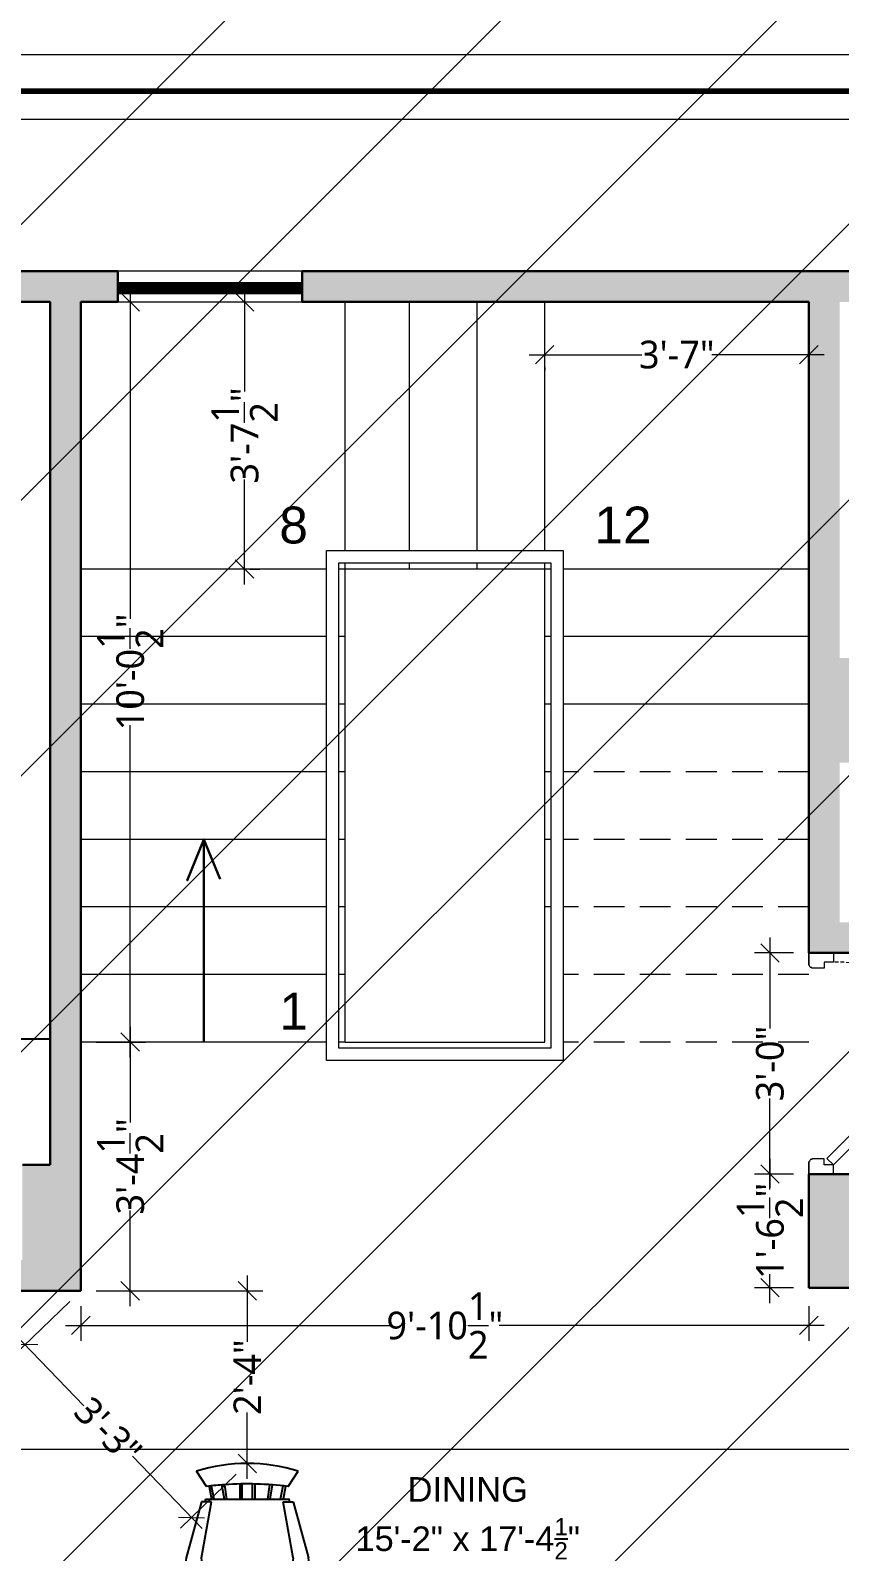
# Model space of a CAD drawing. Header units: inches. Extents: x -179 to 4134, y -2155 to 815.
# Drawn here: x 367 to 498.8, y 418.8 to 666.5 of the extents above; entities that cross this region are included whole.
import ezdxf

# ---------------------------------------------------------------- set-up
doc = ezdxf.new("R2010")
doc.units = ezdxf.units.IN
doc.header["$LTSCALE"] = 5
doc.linetypes.add('DASHED', pattern=[0.75, 0.5, -0.25])
doc.linetypes.add('HIDDEN', pattern=[0.375, 0.25, -0.125])
for name, color, linetype, lineweight in [('DIM', 5, 'Continuous', 9), ('doors', 24, 'Continuous', 9), ('STEP', 25, 'Continuous', 15), ('text', 7, 'Continuous', 5), ('title', 7, 'Continuous', 5), ('wall', 7, 'Continuous', 30), ('wall hatch', 252, 'Continuous', 5), ('window', 162, 'Continuous', 9)]:
    doc.layers.add(name, color=color, linetype=linetype, lineweight=lineweight)
doc.layers.add('FURNITURE', color=8, linetype='Continuous')
doc.styles.add('irfan', font='trebuc.ttf')
doc.styles.add('KARUN', font='arial.ttf')
doc.dimstyles.new('IRFAN', dxfattribs={"dimtxt": 4.5, "dimasz": 3, "dimexe": 2.5, "dimexo": 2.5, "dimgap": 0.09, "dimtad": 0, "dimdec": 1, "dimzin": 3, "dimdsep": 46, "dimlunit": 4, "dimtxsty": 'irfan', "dimblk": 'OBLIQUE', "dimcen": 2, "dimdle": 2.5, "dimclrd": 251, "dimclre": 251, "dimclrt": 7, "dimadec": 0, "dimazin": 0, "dimtm": 1e-09, "dimtfac": 1, "dimtdec": 1, "dimtofl": 0, "dimtmove": 0, "dimatfit": 3, "dimfxl": 2, "dimtolj": 1, "dimtzin": 0, "dimlwd": 0, "dimlwe": -1, "dimarcsym": 0})

# ---------------------------------------------------------------- blocks, each defined once
blk = doc.blocks.new('d2')
at = {"layer": 'doors'}
blk.add_lwpolyline([(-25.9, 26.27), (-2.56, 2.94), (-1.5, 4), (-24.84, 27.34), (-25.9, 26.27)], dxfattribs=at)
blk.add_lwpolyline([(-36, 0), (-34, 0), (-36, 0), (-36, 4), (-34.5, 4), (-34.5, 2.5), (-33.5, 2.5), (-33.5, 0.5), (-33.62, 0.5), (-33.62, 0.38, -0.414214), (-33.88, 0.12), (-34, 0.12), (-34, 0)], format="xyb", dxfattribs=at)
blk.add_lwpolyline([(0, 4), (-1.5, 4), (-1.5, 2.5), (-2.5, 2.5), (-2.5, 0.5), (-2.38, 0.5), (-2.38, 0.38, 0.414214), (-2.12, 0.12), (-2, 0.12), (-2, 0), (0, 0), (-2, 0), (0, 0), (0, 4)], format="xyb", close=True, dxfattribs=at)
at = {"layer": 'doors', "color": 144, "linetype": 'HIDDEN', "ltscale": 0.5}
blk.add_arc((-1.5, 4), 33.03, 120, 182.6026, dxfattribs=at)
blk = doc.blocks.new('door')
at = {"layer": 'doors', "linetype": 'Continuous'}
blk.add_line((0, 0), (0, 0), dxfattribs=at)
at = {"layer": 'doors', "xscale": -1.166666666666717, "yscale": 1.166666666666717, "zscale": 1.166666666666717, "rotation": 270}
blk.add_blockref('d2', (0, 0), dxfattribs=at)
blk = doc.blocks.new('_Oblique')
at = {"color": 0, "linetype": 'ByBlock', "lineweight": -2}
blk.add_line((-0.5, -0.5), (0.5, 0.5), dxfattribs=at)
blk = doc.blocks.new('*D19')
at = {"layer": 'Defpoints', "color": 0, "ltscale": 0.25, "transparency": 16777216}
for p in [(375.25, 461.3), (493.75, 461.3), (493.75, 455.66)]:
    blk.add_point(p, dxfattribs=at)
at = {"layer": 'DIM', "color": 1, "ltscale": 0.25, "transparency": 16777216}
for p, q in [((375.25, 458.8), (375.25, 453.16)), ((493.75, 458.8), (493.75, 453.16))]:
    blk.add_line(p, q, dxfattribs=at)
at = {"layer": 'DIM', "color": 251, "lineweight": 0, "ltscale": 0.25, "transparency": 16777216}
for p, q in [((372.75, 455.66), (425.65, 455.66)), ((496.25, 455.66), (443.35, 455.66))]:
    blk.add_line(p, q, dxfattribs=at)
at = {"layer": 'DIM', "color": 251, "lineweight": 0, "ltscale": 0.25, "transparency": 16777216, "xscale": 3, "yscale": 3, "zscale": 3, "rotation": 180}
blk.add_blockref('_Oblique', (375.25, 455.66), dxfattribs=at)
at = {"layer": 'DIM', "color": 251, "lineweight": 0, "ltscale": 0.25, "transparency": 16777216, "xscale": 3, "yscale": 3, "zscale": 3}
blk.add_blockref('_Oblique', (493.75, 455.66), dxfattribs=at)
at = {"layer": 'DIM', "color": 1, "ltscale": 0.25, "transparency": 16777216, "insert": (434.5, 455.66), "char_height": 4.5, "attachment_point": 5, "style": 'irfan'}
blk.add_mtext('\\A1;9\'-10{\\H1x;\\S1/2;}"', dxfattribs=at)
blk = doc.blocks.new('*D20')
at = {"layer": 'Defpoints', "color": 0, "ltscale": 0.25, "transparency": 16777216}
for p in [(450.75, 614.14), (493.75, 614.14), (493.75, 613.7)]:
    blk.add_point(p, dxfattribs=at)
at = {"layer": 'DIM', "color": 251, "lineweight": 0, "ltscale": 0.25, "transparency": 16777216}
for p, q in [((448.25, 613.7), (466.55, 613.7)), ((496.25, 613.7), (477.95, 613.7))]:
    blk.add_line(p, q, dxfattribs=at)
at = {"layer": 'DIM', "color": 1, "ltscale": 0.25, "transparency": 16777216}
for p, q in [((450.75, 611.64), (450.75, 611.2)), ((493.75, 611.64), (493.75, 611.2))]:
    blk.add_line(p, q, dxfattribs=at)
at = {"layer": 'DIM', "color": 251, "lineweight": 0, "ltscale": 0.25, "transparency": 16777216, "xscale": 3, "yscale": 3, "zscale": 3, "rotation": 180}
blk.add_blockref('_Oblique', (450.75, 613.7), dxfattribs=at)
at = {"layer": 'DIM', "color": 251, "lineweight": 0, "ltscale": 0.25, "transparency": 16777216, "xscale": 3, "yscale": 3, "zscale": 3}
blk.add_blockref('_Oblique', (493.75, 613.7), dxfattribs=at)
at = {"layer": 'DIM', "color": 1, "ltscale": 0.25, "transparency": 16777216, "insert": (472.25, 613.7), "char_height": 4.5, "attachment_point": 5, "style": 'irfan'}
blk.add_mtext('\\A1;3\'-7"', dxfattribs=at)
blk = doc.blocks.new('*D21')
at = {"layer": 'Defpoints', "color": 0, "ltscale": 0.25, "transparency": 16777216}
for p in [(400.25, 622.3), (400.25, 578.8), (401.89, 578.8)]:
    blk.add_point(p, dxfattribs=at)
at = {"layer": 'DIM', "color": 251, "lineweight": 0, "ltscale": 0.25, "transparency": 16777216}
for p, q in [((401.89, 624.8), (401.89, 607.72)), ((401.89, 576.3), (401.89, 593.37))]:
    blk.add_line(p, q, dxfattribs=at)
at = {"layer": 'DIM', "color": 1, "ltscale": 0.25, "transparency": 16777216}
for p, q in [((402.75, 622.3), (404.39, 622.3)), ((402.75, 578.8), (404.39, 578.8))]:
    blk.add_line(p, q, dxfattribs=at)
at = {"layer": 'DIM', "color": 251, "lineweight": 0, "ltscale": 0.25, "transparency": 16777216, "xscale": 3, "yscale": 3, "zscale": 3}
for p, rotation in [((401.89, 622.3), 90), ((401.89, 578.8), 270)]:
    blk.add_blockref('_Oblique', p, dxfattribs=dict(at, rotation=rotation))
at = {"layer": 'DIM', "color": 1, "ltscale": 0.25, "transparency": 16777216, "insert": (401.89, 600.55), "char_height": 4.5, "attachment_point": 5, "rotation": 90, "style": 'irfan'}
blk.add_mtext('\\A1;3\'-7{\\H1x;\\S1/2;}"', dxfattribs=at)
blk = doc.blocks.new('*D25')
at = {"layer": 'Defpoints', "color": 0, "ltscale": 0.25, "transparency": 16777216}
for p in [(375.25, 501.8), (383.28, 501.8), (375.25, 461.3)]:
    blk.add_point(p, dxfattribs=at)
at = {"layer": 'DIM', "color": 251, "lineweight": 0, "ltscale": 0.25, "transparency": 16777216}
for p, q in [((383.28, 504.3), (383.28, 488.72)), ((383.28, 458.8), (383.28, 474.37))]:
    blk.add_line(p, q, dxfattribs=at)
at = {"layer": 'DIM', "color": 1, "ltscale": 0.25, "transparency": 16777216}
for p, q in [((377.75, 501.8), (385.78, 501.8)), ((377.75, 461.3), (385.78, 461.3))]:
    blk.add_line(p, q, dxfattribs=at)
at = {"layer": 'DIM', "color": 251, "lineweight": 0, "ltscale": 0.25, "transparency": 16777216, "xscale": 3, "yscale": 3, "zscale": 3}
for p, rotation in [((383.28, 501.8), 90), ((383.28, 461.3), 270)]:
    blk.add_blockref('_Oblique', p, dxfattribs=dict(at, rotation=rotation))
at = {"layer": 'DIM', "color": 1, "ltscale": 0.25, "transparency": 16777216, "insert": (383.28, 481.55), "char_height": 4.5, "attachment_point": 5, "rotation": 90, "style": 'irfan'}
blk.add_mtext('\\A1;3\'-4{\\H1x;\\S1/2;}"', dxfattribs=at)
blk = doc.blocks.new('*D26')
at = {"layer": 'Defpoints', "color": 0, "ltscale": 0.25, "transparency": 16777216}
for p in [(380.15, 622.3), (383.28, 622.3), (375.25, 501.8)]:
    blk.add_point(p, dxfattribs=at)
at = {"layer": 'DIM', "color": 251, "lineweight": 0, "ltscale": 0.25, "transparency": 16777216}
for p, q in [((383.28, 624.8), (383.28, 570.71)), ((383.28, 499.3), (383.28, 553.38))]:
    blk.add_line(p, q, dxfattribs=at)
at = {"layer": 'DIM', "color": 1, "ltscale": 0.25, "transparency": 16777216}
for p, q in [((382.65, 622.3), (385.78, 622.3)), ((377.75, 501.8), (385.78, 501.8))]:
    blk.add_line(p, q, dxfattribs=at)
at = {"layer": 'DIM', "color": 251, "lineweight": 0, "ltscale": 0.25, "transparency": 16777216, "xscale": 3, "yscale": 3, "zscale": 3}
for p, rotation in [((383.28, 622.3), 90), ((383.28, 501.8), 270)]:
    blk.add_blockref('_Oblique', p, dxfattribs=dict(at, rotation=rotation))
at = {"layer": 'DIM', "color": 1, "ltscale": 0.25, "transparency": 16777216, "insert": (383.28, 562.05), "char_height": 4.5, "attachment_point": 5, "rotation": 90, "style": 'irfan'}
blk.add_mtext('\\A1;10\'-0{\\H1x;\\S1/2;}"', dxfattribs=at)
blk = doc.blocks.new('*D40')
at = {"layer": 'Defpoints', "color": 0, "ltscale": 0.25, "transparency": 16777216}
for p in [(487.42, 480.3), (493.75, 480.3), (493.75, 461.8)]:
    blk.add_point(p, dxfattribs=at)
at = {"layer": 'DIM', "color": 251, "lineweight": 0, "ltscale": 0.25, "transparency": 16777216}
for p, q in [((487.42, 482.8), (487.42, 478.08)), ((487.42, 459.3), (487.42, 464.01))]:
    blk.add_line(p, q, dxfattribs=at)
at = {"layer": 'DIM', "color": 1, "ltscale": 0.25, "transparency": 16777216}
for p, q in [((491.25, 480.3), (484.92, 480.3)), ((491.25, 461.8), (484.92, 461.8))]:
    blk.add_line(p, q, dxfattribs=at)
at = {"layer": 'DIM', "color": 251, "lineweight": 0, "ltscale": 0.25, "transparency": 16777216, "xscale": 3, "yscale": 3, "zscale": 3}
for p, rotation in [((487.42, 480.3), 90), ((487.42, 461.8), 270)]:
    blk.add_blockref('_Oblique', p, dxfattribs=dict(at, rotation=rotation))
at = {"layer": 'DIM', "color": 1, "ltscale": 0.25, "transparency": 16777216, "insert": (487.42, 471.05), "char_height": 4.5, "attachment_point": 5, "rotation": 90, "style": 'irfan'}
blk.add_mtext('\\A1;1\'-6{\\H1x;\\S1/2;}"', dxfattribs=at)
blk = doc.blocks.new('*D41')
at = {"layer": 'Defpoints', "color": 0, "ltscale": 0.25, "transparency": 16777216}
for p in [(487.42, 516.3), (493.75, 516.3), (493.75, 480.3)]:
    blk.add_point(p, dxfattribs=at)
at = {"layer": 'DIM', "color": 251, "lineweight": 0, "ltscale": 0.25, "transparency": 16777216}
for p, q in [((487.42, 518.8), (487.42, 504)), ((487.42, 477.8), (487.42, 492.59))]:
    blk.add_line(p, q, dxfattribs=at)
at = {"layer": 'DIM', "color": 1, "ltscale": 0.25, "transparency": 16777216}
for p, q in [((491.25, 516.3), (484.92, 516.3)), ((491.25, 480.3), (484.92, 480.3))]:
    blk.add_line(p, q, dxfattribs=at)
at = {"layer": 'DIM', "color": 251, "lineweight": 0, "ltscale": 0.25, "transparency": 16777216, "xscale": 3, "yscale": 3, "zscale": 3}
for p, rotation in [((487.42, 516.3), 90), ((487.42, 480.3), 270)]:
    blk.add_blockref('_Oblique', p, dxfattribs=dict(at, rotation=rotation))
at = {"layer": 'DIM', "color": 1, "ltscale": 0.25, "transparency": 16777216, "insert": (487.42, 498.3), "char_height": 4.5, "attachment_point": 5, "rotation": 90, "style": 'irfan'}
blk.add_mtext('\\A1;3\'-0"', dxfattribs=at)
blk = doc.blocks.new('*D48')
at = {"layer": 'Defpoints', "color": 0, "ltscale": 0.25, "transparency": 16777216}
for p in [(322.25, 435.53), (322.25, 422.18), (717.25, 422.18)]:
    blk.add_point(p, dxfattribs=at)
at = {"layer": 'DIM', "color": 1, "ltscale": 0.25, "transparency": 16777216}
for p, q in [((322.25, 424.68), (322.25, 438.03)), ((717.25, 424.68), (717.25, 438.03))]:
    blk.add_line(p, q, dxfattribs=at)
at = {"layer": 'DIM', "color": 251, "lineweight": 0, "ltscale": 0.25, "transparency": 16777216}
for p, q in [((319.75, 435.53), (510.79, 435.53)), ((719.75, 435.53), (528.71, 435.53))]:
    blk.add_line(p, q, dxfattribs=at)
at = {"layer": 'DIM', "color": 251, "lineweight": 0, "ltscale": 0.25, "transparency": 16777216, "xscale": 3, "yscale": 3, "zscale": 3, "rotation": 180.0000000000001}
blk.add_blockref('_Oblique', (322.25, 435.53), dxfattribs=at)
at = {"layer": 'DIM', "color": 251, "lineweight": 0, "ltscale": 0.25, "transparency": 16777216, "xscale": 3, "yscale": 3, "zscale": 3}
blk.add_blockref('_Oblique', (717.25, 435.53), dxfattribs=at)
at = {"layer": 'DIM', "color": 1, "ltscale": 0.25, "transparency": 16777216, "insert": (519.75, 435.53), "char_height": 4.5, "attachment_point": 5, "style": 'irfan'}
blk.add_mtext('\\A1;32\'-11"', dxfattribs=at)
blk = doc.blocks.new('*D64')
at = {"layer": 'Defpoints', "color": 0, "transparency": 16777216}
for p in [(375.25, 461.3), (402.35, 433.18), (393.25, 424.4)]:
    blk.add_point(p, dxfattribs=at)
at = {"layer": 'DIM', "color": 251, "ltscale": 0.25, "transparency": 16777216}
for p, q in [((373.45, 459.56), (364.35, 450.79)), ((400.55, 431.44), (391.45, 422.67))]:
    blk.add_line(p, q, dxfattribs=at)
at = {"layer": 'DIM', "color": 251, "lineweight": 0, "ltscale": 0.25, "transparency": 16777216}
for p, q in [((364.41, 454.32), (375.74, 442.57)), ((394.99, 422.6), (383.66, 434.36))]:
    blk.add_line(p, q, dxfattribs=at)
at = {"layer": 'DIM', "color": 251, "linetype": 'ByBlock', "lineweight": 0, "transparency": 16777216, "xscale": 3, "yscale": 3, "zscale": 3}
for p, rotation in [((366.15, 452.52), 133.9490432139864), ((393.25, 424.4), 313.9490432139864)]:
    blk.add_blockref('_Oblique', p, dxfattribs=dict(at, rotation=rotation))
at = {"layer": 'DIM', "color": 7, "ltscale": 0.25, "transparency": 16777216, "insert": (379.7, 438.46), "char_height": 4.5, "attachment_point": 5, "rotation": 313.949, "style": 'irfan'}
blk.add_mtext('\\A1;3\'-3"', dxfattribs=at)
blk = doc.blocks.new('Chair - Rocking')
at = {"linetype": 'Continuous'}
for p, q in [((-8, -4.5), (-10, -1.5)), ((8, -4.5), (10, -1.5)), ((-7.5, -4.5), (-7, -7)), ((-6.5, -7), (-7.02225, -4.43)), ((-4.5, -7), (-4.96674, -4.19951)), ((-4, -7), (-4.40532, -4.16272)), ((-1.5, -4.05012), (-1.5, -7)), ((-1, -7), (-1, -4.05012)), ((1, -7), (1, -4.04655)), ((1.5, -4.05012), (1.5, -7)), ((4, -7), (4.40187, -4.18694)), ((4.5, -7), (4.96761, -4.19437)), ((6.5, -7), (7, -4.4057)), ((7.5, -4.5), (7, -7)), ((-9, -7.5), (-12, -18.49999)), ((-7, -7.5), (-9, -7.5)), ((-9, -18.49999), (-7, -7.5)), ((-8.23428, -6.99939), (-8.3093, -7.47958)), ((-8.23041, -7), (8.23915, -7)), ((7, -7.5), (9, -7.5)), ((9, -18.49999), (7, -7.5)), ((8.31071, -7.48854), (8.23449, -7.00073)), ((9, -7.5), (12, -18.49999)), ((-10.36644, -20.64523), (-10.5, -21.49999)), ((10.5, -21.49999), (10.3575, -20.58798)), ((-9, -22.49999), (-9.5, -26.49999)), ((0, -22.49999), (-9.5, -22.49999)), ((-8, -26.49999), (-7.5, -22.49999)), ((0, -22.49999), (9.5, -22.49999)), ((8, -26.49999), (7.5, -22.49999)), ((9, -22.49999), (9.5, -26.49999)), ((-9.5, -26.49999), (-8, -26.49999)), ((9.5, -26.49999), (8, -26.49999))]:
    blk.add_line(p, q, dxfattribs=at)
for centre, radius, start, end in [((0, -34.08333), 34.08333, 72.93847, 107.0615), ((0, -68.25004), 64.25, 93.92211, 97.15267), ((0, -68.25004), 64.25, 82.84733, 93.92211), ((-10.5, -18.99999), 1.58114, 161.5651, 18.43495), ((10.5, -18.99999), 1.58114, 161.5651, 18.43495), ((-9.5, -21.49999), 1, 180, 270), ((9.5, -21.49999), 1, 270, 0)]:
    blk.add_arc(centre, radius, start, end, dxfattribs=at)
blk = doc.blocks.new('*D88')
at = {"layer": 'Defpoints', "color": 0, "transparency": 16777216}
for p in [(375.25, 461.3), (402.35, 433.18)]:
    blk.add_point(p, dxfattribs=at)
at = {"layer": 'Defpoints', "color": 0, "lineweight": -2, "ltscale": 0.25, "transparency": 16777216}
blk.add_point((402.35, 433.18), dxfattribs=at)
at = {"layer": 'DIM', "color": 251, "lineweight": 0, "ltscale": 0.25, "transparency": 16777216}
for p, q in [((402.35, 463.8), (402.35, 453.01)), ((402.35, 430.68), (402.35, 441.46))]:
    blk.add_line(p, q, dxfattribs=at)
at = {"layer": 'DIM', "color": 251, "ltscale": 0.25, "transparency": 16777216}
for p, q in [((377.75, 461.3), (404.85, 461.3)), ((404.85, 433.18), (404.85, 433.18))]:
    blk.add_line(p, q, dxfattribs=at)
at = {"layer": 'DIM', "color": 251, "linetype": 'ByBlock', "lineweight": 0, "transparency": 16777216, "xscale": 3, "yscale": 3, "zscale": 3}
for p, rotation in [((402.35, 461.3), 90), ((402.35, 433.18), 270)]:
    blk.add_blockref('_Oblique', p, dxfattribs=dict(at, rotation=rotation))
at = {"layer": 'DIM', "color": 7, "ltscale": 0.25, "transparency": 16777216, "insert": (402.35, 447.24), "char_height": 4.5, "attachment_point": 5, "rotation": 90, "style": 'irfan'}
blk.add_mtext('\\A1;2\'-4"', dxfattribs=at)

msp = doc.modelspace()

# ---------------------------------------------------------------- hatches: boundary and pattern name
at = {"lineweight": 15, "ltscale": 0.25, "transparency": 33554687}
h = msp.add_hatch(dxfattribs=at)
h.set_pattern_fill('ANSI31', color=256, scale=10)
h.paths.add_polyline_path([(-179.41, 814.5), (2097.9, 814.5), (2097.9, -2154.98), (-179.41, -2154.98)])
at = {"layer": 'wall hatch', "ltscale": 0.25}
h = msp.add_hatch(color=256, dxfattribs=at)
h.dxf.hatch_style = 1
h.paths.add_polyline_path([(381.25, 627.3), (296.25, 627.3), (296.25, 622.3), (370.25, 622.3), (370.25, 481.8), (365.75, 481.8), (365.75, 466.3), (361.75, 466.3), (361.75, 461.3), (375.25, 461.3), (375.25, 622.3), (381.25, 622.3)])
h = msp.add_hatch(color=256, dxfattribs=at)
h.dxf.hatch_style = 1
h.paths.add_polyline_path([(512.75, 627.3), (411.25, 627.3), (411.25, 622.3), (493.75, 622.3), (493.75, 516.3), (555.75, 516.3), (555.75, 540.8), (550.75, 540.8), (550.75, 521.3), (498.75, 521.3), (498.75, 547.3), (503.75, 547.3), (503.75, 564.3), (498.75, 564.3), (498.75, 622.3), (512.75, 622.3)])
h = msp.add_hatch(color=256, dxfattribs=at)
h.dxf.hatch_style = 1
h.paths.add_polyline_path([(503.75, 480.3), (498.75, 480.3), (493.75, 480.3), (493.75, 461.8), (626.75, 461.8), (717.25, 461.8), (717.25, 431.55), (717.25, 425.55), (722.25, 425.55), (722.25, 466.3), (689.75, 466.3), (689.75, 515.05), (684.75, 515.05), (684.75, 477.3), (678.75, 477.3), (678.75, 466.3), (503.75, 466.3)])

# ---------------------------------------------------------------- linework, layer by layer
at = {"color": 25, "ltscale": 0.25}
msp.add_line((348.25, 502.3), (370.25, 502.3), dxfattribs=at)
at = {"layer": 'STEP', "ltscale": 0.2}
for p, q in [((418.25, 581.8), (418.25, 622.3)), ((428.75, 581.8), (428.75, 622.3)), ((439.75, 581.8), (439.75, 622.3)), ((450.75, 581.8), (450.75, 622.3)), ((418.25, 578.8), (418.25, 579.8)), ((428.75, 578.8), (428.75, 579.8)), ((439.75, 578.8), (439.75, 579.8)), ((450.75, 578.8), (450.75, 579.8)), ((415.25, 578.8), (375.25, 578.8)), ((418.25, 578.8), (417.25, 578.8)), ((418.25, 501.8), (418.25, 578.8)), ((450.75, 578.8), (418.25, 578.8)), ((450.75, 501.8), (450.75, 578.8)), ((451.75, 578.8), (450.75, 578.8)), ((493.75, 578.8), (453.75, 578.8)), ((415.25, 567.8), (375.25, 567.8)), ((418.25, 567.8), (417.25, 567.8)), ((451.75, 567.8), (450.75, 567.8)), ((493.75, 567.8), (453.75, 567.8)), ((415.25, 556.8), (375.25, 556.8)), ((418.25, 556.8), (417.25, 556.8)), ((451.75, 556.8), (450.75, 556.8)), ((493.75, 556.8), (453.75, 556.8)), ((415.25, 545.8), (375.25, 545.8)), ((418.25, 545.8), (417.25, 545.8)), ((451.75, 545.8), (450.75, 545.8)), ((415.25, 534.8), (375.25, 534.8)), ((418.25, 534.8), (417.25, 534.8)), ((451.75, 534.8), (450.75, 534.8)), ((415.25, 523.8), (375.25, 523.8)), ((418.25, 523.8), (417.25, 523.8)), ((451.75, 523.8), (450.75, 523.8)), ((415.25, 512.8), (375.25, 512.8)), ((418.25, 512.8), (417.25, 512.8)), ((415.25, 501.8), (375.25, 501.8)), ((418.25, 501.8), (417.25, 501.8)), ((418.25, 501.8), (450.75, 501.8))]:
    msp.add_line(p, q, dxfattribs=at)
at = {"layer": 'STEP', "linetype": 'DASHED', "ltscale": 2}
for p, q in [((493.75, 545.8), (453.75, 545.8)), ((493.75, 534.8), (453.75, 534.8)), ((493.75, 523.8), (453.75, 523.8)), ((493.75, 512.8), (453.75, 512.8)), ((493.75, 501.8), (453.75, 501.8))]:
    msp.add_line(p, q, dxfattribs=at)
at = {"layer": 'STEP', "color": 142, "ltscale": 0.2}
for points in [[(453.75, 498.8), (415.25, 498.8), (415.25, 581.8), (453.75, 581.8)], [(451.75, 500.8), (417.25, 500.8), (417.25, 579.8), (451.75, 579.8)]]:
    msp.add_lwpolyline(points, close=True, dxfattribs=at)
at = {"layer": 'title'}
for points in [[(915.51, 44.55), (915.51, 662.54), (41.49, 662.54), (41.49, 44.55)], [(904.99, 652.02), (52.01, 652.02), (52.01, 56.44), (904.99, 56.44)]]:
    msp.add_lwpolyline(points, close=True, dxfattribs=at)
at = {"layer": 'title', "color": 7, "linetype": 'Continuous', "const_width": 0.902}
msp.add_lwpolyline([(909.57, 656.61), (47.42, 656.61), (47.42, 50.48), (909.57, 50.48)], close=True, dxfattribs=at)
at = {"layer": 'wall', "ltscale": 0.25}
for p, q in [((381.25, 627.3), (296.25, 627.3)), ((381.25, 622.3), (381.25, 627.3)), ((411.25, 622.3), (411.25, 627.3)), ((512.75, 627.3), (411.25, 627.3)), ((370.25, 622.3), (296.25, 622.3)), ((370.25, 481.8), (370.25, 622.3)), ((375.25, 461.3), (375.25, 622.3)), ((381.25, 622.3), (375.25, 622.3)), ((493.75, 622.3), (411.25, 622.3)), ((493.75, 516.3), (493.75, 622.3)), ((555.75, 516.3), (493.75, 516.3)), ((370.25, 481.8), (365.75, 481.8)), ((493.75, 461.8), (493.75, 480.3)), ((498.75, 480.3), (493.75, 480.3)), ((503.75, 480.3), (498.75, 480.3)), ((375.25, 461.3), (361.75, 461.3)), ((626.75, 461.8), (493.75, 461.8))]:
    msp.add_line(p, q, dxfattribs=at)
msp.add_lwpolyline([(395.25, 501.8), (395.25, 534.8), (392.56, 528.1), (395.25, 534.8), (397.95, 528.33)], dxfattribs=at)
at = {"layer": 'window', "color": 29, "ltscale": 0.25}
for p, q in [((411.25, 627.3), (381.25, 627.3)), ((381.25, 622.3), (411.25, 622.3))]:
    msp.add_line(p, q, dxfattribs=at)
at = {"layer": 'window', "color": 5, "ltscale": 0.25, "const_width": 2}
msp.add_lwpolyline([(411.25, 624.55), (381.25, 624.55)], dxfattribs=at)

# ---------------------------------------------------------------- block references
at = {"layer": 'doors', "linetype": 'ByBlock', "lineweight": 0, "xscale": -0.8571428571562606, "yscale": 0.8571428571562606, "zscale": 0.8571428571562606, "rotation": 180}
msp.add_blockref('door', (493.75, 480.3), dxfattribs=at)
at = {"layer": 'FURNITURE', "xscale": 0.8300351359969377, "yscale": 0.8300351359969377, "zscale": 0.8300351359969377}
msp.add_blockref('Chair - Rocking', (402.35, 433.18), dxfattribs=at)

# ---------------------------------------------------------------- texts
at = {"layer": 'DIM', "lineweight": 25, "insert": (469.9, 417.57), "char_height": 4, "width": 63.3424, "attachment_point": 9, "style": 'KARUN'}
msp.add_mtext('\\A1;\\pxqc,t7,10;DINING\\P15\'-2" x 17\'-4{\\H0.7x;\\S1/2;}"', dxfattribs=at)
at = {"layer": 'text', "color": 6, "style": 'KARUN'}
for s, p in [('8', (407.55, 582.97)), ('12', (458.84, 582.97)), ('1', (407.55, 503.82))]:
    msp.add_text(s, height=6, dxfattribs=at).set_placement(p)

# ---------------------------------------------------------------- dimensions: what is measured, and where the dimension line sits
at = {"layer": 'DIM', "ltscale": 0.25}
for base, p1, p2, override, picture, middle in [((383.28, 622.3), (375.25, 501.8), (380.15, 622.3), {"dimpost": '\\X', "dimclre": 1, "dimclrt": 1}, '*D26', (383.28, 562.05)), ((487.42, 516.3), (493.75, 480.3), (493.75, 516.3), {"dimpost": '\\X', "dimclre": 1, "dimclrt": 1, "dimtmove": 1}, '*D41', (487.42, 498.3))]:
    dim = msp.add_linear_dim(base=base, p1=p1, p2=p2, angle=270, dimstyle='IRFAN', override=override, dxfattribs=at)
    dim.commit()
    dim.dimension.update_dxf_attribs({"geometry": picture, "text_midpoint": middle})
for p1, p2, distance, override, picture, middle in [((400.25, 622.3), (400.25, 578.8), 1.64, {"dimpost": '\\X', "dimclre": 1, "dimclrt": 1}, '*D21', (401.89, 600.55)), ((450.75, 614.14), (493.75, 614.14), -0.43, {"dimpost": '\\X', "dimclre": 1, "dimclrt": 1}, '*D20', (472.25, 613.7)), ((375.25, 461.3), (375.25, 501.8), -8.03, {"dimpost": '\\X', "dimclre": 1, "dimclrt": 1}, '*D25', (383.28, 481.55)), ((493.75, 461.8), (493.75, 480.3), 6.33, {"dimpost": '\\X', "dimclre": 1, "dimclrt": 1}, '*D40', (487.42, 471.05)), ((375.25, 461.3), (402.35, 433.18), -12.64, {"dimpost": '\\X'}, '*D64', (379.7, 438.46)), ((375.25, 461.3), (493.75, 461.3), -5.63, {"dimpost": '\\X', "dimclre": 1, "dimclrt": 1}, '*D19', (434.5, 455.66))]:
    dim = msp.add_aligned_dim(p1=p1, p2=p2, distance=distance, dimstyle='IRFAN', override=override, dxfattribs=at)
    dim.commit()
    dim.dimension.update_dxf_attribs({"geometry": picture, "text_midpoint": middle})
at = {"layer": 'DIM', "color": 25, "ltscale": 0.25}
dim = msp.add_linear_dim(base=(402.35, 433.18), p1=(375.25, 461.3), p2=(402.35, 433.18), angle=90, dimstyle='IRFAN', override={"dimpost": '\\X'}, dxfattribs=at)
dim.commit()
dim.dimension.update_dxf_attribs({"geometry": '*D88', "text_midpoint": (402.35, 447.24)})
at = {"layer": 'DIM', "ltscale": 0.25}
dim = msp.add_linear_dim(base=(322.25, 435.53), p1=(717.25, 422.18), p2=(322.25, 422.18), angle=180, dimstyle='IRFAN', override={"dimpost": '\\X', "dimclre": 1, "dimclrt": 1}, dxfattribs=at)
dim.commit()
dim.dimension.update_dxf_attribs({"geometry": '*D48', "text_midpoint": (519.75, 435.53), "dimtype": 161})

doc.saveas('drawing.dxf')
